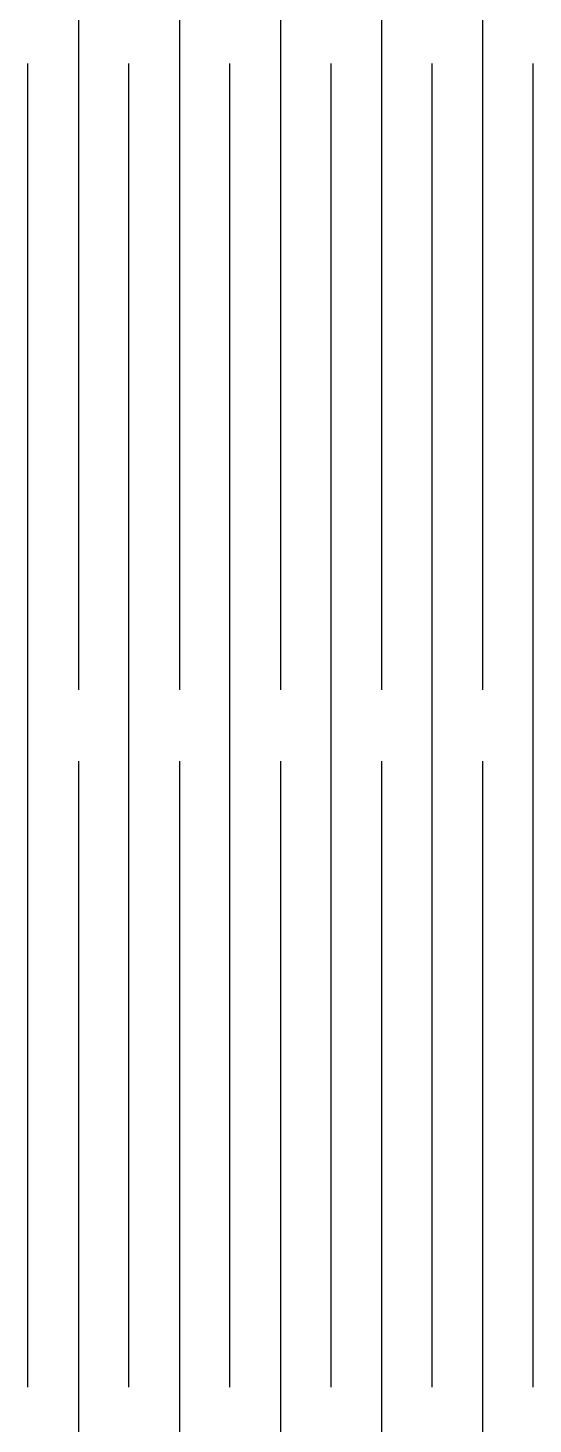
# Model space of a CAD drawing. Extents: x -155 to 155, y -110 to 110.
# Drawn here: x -18.91 to -0.9, y -37.29 to 12.42 of the extents above; entities that cross this region are included whole.
import ezdxf

# ---------------------------------------------------------------- set-up
doc = ezdxf.new("R2010")
doc.units = 0
doc.layers.get('0').update_dxf_attribs({"linetype": 'CONTINUOUS'})

msp = doc.modelspace()

# ---------------------------------------------------------------- linework, layer by layer
for p, q in [((-17.108, 35.987), (-17.108, -11.146)), ((-13.506, 35.987), (-13.506, -11.146)), ((-9.905, 35.987), (-9.905, -11.146)), ((-6.303, 35.987), (-6.303, -11.146)), ((-2.701, 35.987), (-2.701, -11.146)), ((-18.909, -35.982), (-18.909, 11.151)), ((-15.307, -35.982), (-15.307, 11.151)), ((-11.706, -35.982), (-11.706, 11.151)), ((-8.104, -35.982), (-8.104, 11.151)), ((-4.502, -35.982), (-4.502, 11.151)), ((-0.9, -35.982), (-0.9, 11.151)), ((-17.108, -13.686), (-17.108, -60.818)), ((-13.506, -13.686), (-13.506, -60.818)), ((-9.905, -13.686), (-9.905, -60.818)), ((-6.303, -13.686), (-6.303, -60.818)), ((-2.701, -13.686), (-2.701, -60.818))]:
    msp.add_line(p, q)

doc.saveas('drawing.dxf')
